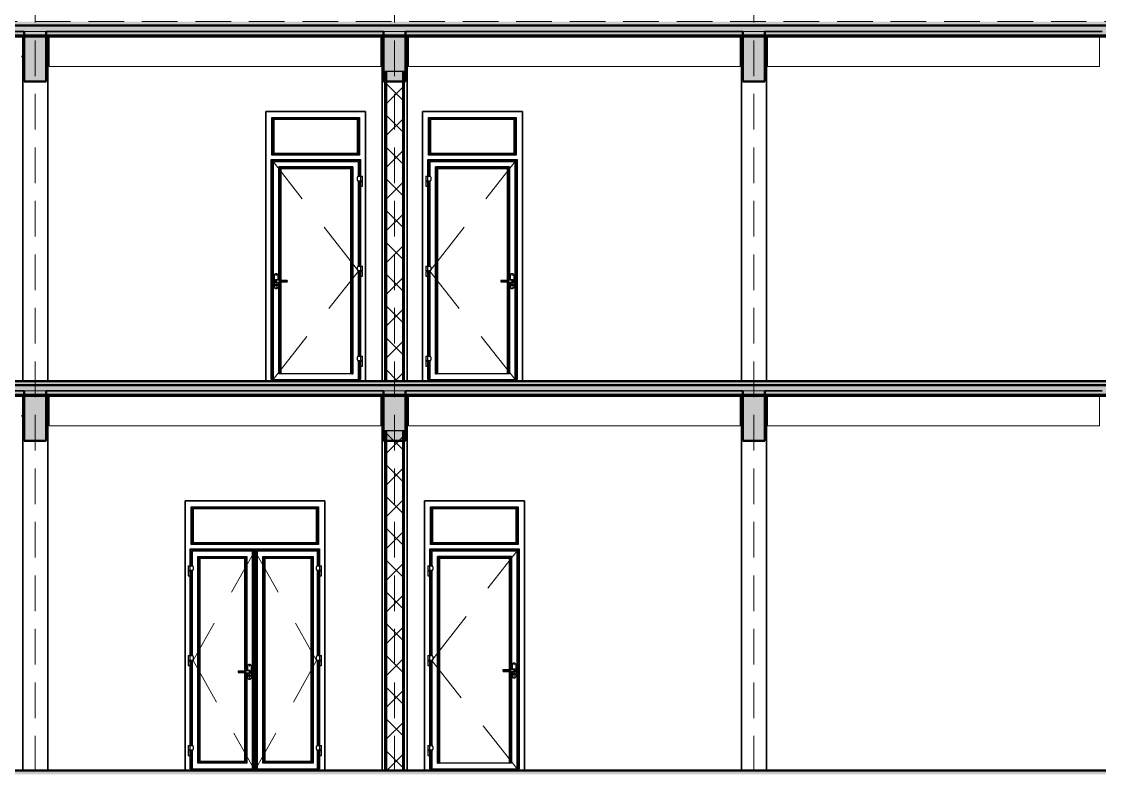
# Model space of a CAD drawing. Header units: millimetres. Extents: x -10459 to 43935, y -3751 to 20306.
# Drawn here: x 11512 to 22312, y 0 to 7500 of the extents above; entities that cross this region are included whole.
import ezdxf

# ---------------------------------------------------------------- set-up
doc = ezdxf.new("R2010")
doc.units = ezdxf.units.MM
doc.linetypes.add('Centre', pattern=[2381.25, 476.25, -357.1875, 1190.625, -357.1875])
doc.linetypes.add('Hidden', pattern=[535.78125, 357.1875, -178.59375])
for name, color, linetype, lineweight in [('A-DOOR', 31, 'Continuous', 25), ('A-FLOR', 192, 'Continuous', 18), ('A-FLOR-LEVL', 51, 'Continuous', 9), ('A-FLOR-MCUT', 51, 'Continuous', 50), ('A-FLOR-PATT', 8, 'Continuous', 50), ('A-GLAZ', 151, 'Continuous', 25), ('A-WALL', 113, 'Continuous', 35), ('A-WALL-PATT', 111, 'Continuous', 25), ('S-BEAM', 12, 'Continuous', 18), ('S-COLS', 52, 'Continuous', 35), ('S-FNDN', 32, 'Continuous', 18), ('S-GRID', 1, 'Continuous', 9)]:
    doc.layers.add(name, color=color, linetype=linetype, lineweight=lineweight)
pattern_1 = [(0, (3970.77, 5345.385), (304.8, 76.2), [25.146, -203.454, 25.146, -203.454, -1219.2]), (0, (3970.77, 5345.385), (304.8, 76.2), [-457.2, 25.146, -432.054, 25.146, -203.454, -533.4]), (0, (3970.77, 5345.385), (304.8, 76.2), [-1143, 25.146, -127.254, 25.146, -355.854]), (120, (4085.07, 5383.485), (-218.39114, 225.86454), [25.146, -203.454, 25.146, -203.454, -1219.2]), (120, (4085.07, 5383.485), (-218.39114, 225.86454), [-457.2, 25.146, -432.054, 25.146, -203.454, -533.4]), (120, (4085.07, 5383.485), (-218.39114, 225.86454), [-1143, 25.146, -127.254, 25.146, -355.854]), (240, (4123.17, 5535.885), (-86.40886, -302.06454), [25.146, -203.454, 25.146, -203.454, -1219.2]), (240, (4123.17, 5535.885), (-86.40886, -302.06454), [-457.2, 25.146, -432.054, 25.146, -203.454, -533.4]), (240, (4123.17, 5535.885), (-86.40886, -302.06454), [-1143, 25.146, -127.254, 25.146, -355.854])]
pattern_2 = [(45, (3970.77, 5345.39), (-159.099, 159.099), []), (135, (3970.77, 5345.39), (-159.099, -159.099), [])]

# ---------------------------------------------------------------- blocks, each defined once
blk = doc.blocks.new('ATT_Window 2 - S5_800x600-2360992-MẶT CẮT 1-1')
at = {"layer": 'A-GLAZ'}
for p, q in [((18975, 3700), (18988, 3700)), ((18978, 3550), (18978, 3685)), ((18978, 3685), (18988, 3685)), ((18988, 3685), (18978, 3685)), ((18978, 3685), (18978, 3550))]:
    blk.add_line(p, q, dxfattribs=at)
blk.add_open_spline([(18978, 3685), (18978, 3685), (18978, 3685), (18977, 3686), (18976, 3687), (18975, 3688), (18975, 3688)], degree=3, knots=[-1, -1, -1, -1, -0.8333333, -0.75, -0.6666667, -0.5974222, -0.5974222, -0.5974222, -0.5974222], dxfattribs=at)
blk = doc.blocks.new('CỬA 2 CÁNH EROWINDOW_có ô chết_ - D2_1400x2200-2413861-MẶT CẮT 1-1')
at = {"layer": 'A-DOOR'}
for p, q in [((1811, 2639), (3089, 2639)), ((1811, 2261), (1811, 2639)), ((1811, 2261), (1811, 2639)), ((1811, 2639), (3089, 2639)), ((1821, 2629), (1831, 2619)), ((1821, 2629), (1821, 2271)), ((3079, 2629), (1821, 2629)), ((3069, 2619), (1831, 2619)), ((1831, 2619), (1831, 2281)), ((3079, 2629), (3069, 2619)), ((3069, 2281), (3069, 2619)), ((3079, 2271), (3079, 2629)), ((3089, 2639), (3089, 2261)), ((3089, 2639), (3089, 2261)), ((1821, 2271), (1831, 2281)), ((1821, 2271), (3079, 2271)), ((1831, 2281), (3069, 2281)), ((3069, 2281), (3079, 2271)), ((1813, 2210), (1803, 2220)), ((1803, 2050), (1803, 2220)), ((1803, 2220), (2446, 2220)), ((3089, 2261), (1811, 2261)), ((3089, 2261), (1811, 2261)), ((2436, 2210), (1813, 2210)), ((1813, 2050), (1813, 2210)), ((1823, 2050), (1823, 2200)), ((1823, 2200), (2426, 2200)), ((2426, 2200), (1823, 2200)), ((1823, 2200), (1823, 2050)), ((2426, 2200), (2426, 15)), ((2426, 15), (2426, 2200)), ((2436, 2210), (2446, 2220)), ((2436, 15), (2436, 2210)), ((2446, 2220), (2446, 15)), ((2446, 2200), (2454, 2200)), ((2446, 2200), (2454, 2200)), ((2464, 2210), (2454, 2220)), ((2454, 15), (2454, 2220)), ((2454, 2220), (3097, 2220)), ((3087, 2210), (2464, 2210)), ((2464, 15), (2464, 2210)), ((2474, 15), (2474, 2200)), ((2474, 2200), (3077, 2200)), ((2474, 2200), (2474, 15)), ((3077, 2200), (2474, 2200)), ((3077, 2200), (3077, 2050)), ((3077, 2050), (3077, 2200)), ((3087, 2210), (3097, 2220)), ((3087, 2050), (3087, 2210)), ((3097, 2220), (3097, 2050)), ((1879, 2144), (2370, 2144)), ((1879, 71), (1879, 2144)), ((1879, 71), (1879, 2144)), ((1879, 2144), (2370, 2144)), ((1889, 2134), (1899, 2124)), ((2360, 2134), (1889, 2134)), ((1889, 2134), (1889, 81)), ((2350, 2124), (1899, 2124)), ((1899, 2124), (1899, 91)), ((2350, 2124), (2360, 2134)), ((2350, 995), (2350, 2124)), ((2360, 995), (2360, 2134)), ((2370, 2144), (2370, 1000)), ((2370, 2144), (2370, 1000)), ((2530, 2144), (3033, 2144)), ((2530, 71), (2530, 2144)), ((2530, 2144), (3033, 2144)), ((2530, 71), (2530, 2144)), ((2540, 2134), (2550, 2124)), ((3023, 2134), (2540, 2134)), ((2540, 2134), (2540, 81)), ((3013, 2124), (2550, 2124)), ((2550, 2124), (2550, 91)), ((3013, 2124), (3023, 2134)), ((3013, 91), (3013, 2124)), ((3023, 81), (3023, 2134)), ((3033, 2144), (3033, 71)), ((3033, 2144), (3033, 71)), ((1783, 2050), (1823, 2050)), ((1783, 2050), (1783, 2002)), ((1823, 2002), (1783, 2002)), ((1783, 1998), (1783, 1950)), ((1783, 1998), (1803, 1998)), ((1783, 1950), (1803, 1950)), ((1785, 2002), (1785, 1998)), ((1800, 1998), (1800, 2002)), ((1803, 2002), (1803, 2050)), ((1803, 1150), (1803, 2002)), ((1803, 1950), (1803, 1998)), ((1813, 1150), (1813, 2002)), ((1823, 1150), (1823, 2002)), ((1823, 2002), (1823, 1150)), ((1833, 2040), (1833, 2012)), ((3067, 2012), (3067, 2040)), ((3077, 2050), (3117, 2050)), ((3117, 2002), (3077, 2002)), ((3077, 2002), (3077, 1150)), ((3077, 1150), (3077, 2002)), ((3087, 1150), (3087, 2002)), ((3097, 2050), (3097, 2002)), ((3097, 2002), (3097, 1150)), ((3097, 1998), (3097, 1950)), ((3097, 1998), (3117, 1998)), ((3097, 1950), (3117, 1950)), ((3099, 2002), (3099, 1998)), ((3114, 1998), (3114, 2002)), ((3117, 2002), (3117, 2050)), ((3117, 1950), (3117, 1998)), ((1783, 1150), (1823, 1150)), ((1783, 1150), (1783, 1102)), ((1823, 1102), (1783, 1102)), ((1783, 1098), (1783, 1050)), ((1783, 1098), (1803, 1098)), ((1785, 1102), (1785, 1098)), ((1800, 1098), (1800, 1102)), ((1803, 1102), (1803, 1150)), ((1803, 250), (1803, 1102)), ((1803, 1050), (1803, 1098)), ((1813, 250), (1813, 1102)), ((1823, 250), (1823, 1102)), ((1823, 1102), (1823, 250)), ((1833, 1140), (1833, 1112)), ((3067, 1112), (3067, 1140)), ((3077, 1150), (3117, 1150)), ((3117, 1102), (3077, 1102)), ((3077, 1102), (3077, 250)), ((3077, 250), (3077, 1102)), ((3087, 250), (3087, 1102)), ((3097, 1150), (3097, 1102)), ((3097, 1102), (3097, 250)), ((3097, 1098), (3097, 1050)), ((3097, 1098), (3117, 1098)), ((3099, 1102), (3099, 1098)), ((3114, 1098), (3114, 1102)), ((3117, 1102), (3117, 1150)), ((3117, 1050), (3117, 1098)), ((1783, 1050), (1803, 1050)), ((2360, 995), (2290, 995)), ((2361, 991), (2290, 991)), ((2290, 983), (2361, 983)), ((2290, 979), (2360, 979)), ((2350, 91), (2350, 979)), ((2370, 1000), (2360, 995)), ((2360, 979), (2370, 974)), ((2360, 81), (2360, 979)), ((2371, 996), (2361, 991)), ((2361, 983), (2371, 978)), ((2396, 1000), (2370, 1000)), ((2370, 974), (2396, 974)), ((2370, 974), (2370, 71)), ((2370, 974), (2370, 71)), ((2396, 996), (2371, 996)), ((2371, 978), (2396, 978)), ((2376, 1042), (2376, 1000)), ((2376, 974), (2376, 932)), ((2416, 932), (2416, 1042)), ((3097, 1050), (3117, 1050)), ((2391, 947), (2391, 958)), ((2393, 960), (2398, 960)), ((2393, 940), (2393, 945)), ((2393, 945), (2393, 940)), ((2398, 945), (2398, 940)), ((2398, 940), (2398, 945)), ((2400, 958), (2400, 947)), ((1783, 250), (1823, 250)), ((1783, 250), (1783, 202)), ((1803, 202), (1803, 250)), ((1833, 240), (1833, 212)), ((3067, 212), (3067, 240)), ((3077, 250), (3117, 250)), ((3097, 250), (3097, 202)), ((3117, 202), (3117, 250)), ((1823, 202), (1783, 202)), ((1783, 198), (1783, 150)), ((1783, 198), (1803, 198)), ((1783, 150), (1803, 150)), ((1785, 202), (1785, 198)), ((1800, 198), (1800, 202)), ((1803, 15), (1803, 202)), ((1803, 150), (1803, 198)), ((1813, 15), (1813, 202)), ((1823, 15), (1823, 202)), ((1823, 202), (1823, 15)), ((3117, 202), (3077, 202)), ((3077, 202), (3077, 15)), ((3077, 15), (3077, 202)), ((3087, 15), (3087, 202)), ((3097, 202), (3097, 15)), ((3097, 198), (3097, 150)), ((3097, 198), (3117, 198)), ((3097, 150), (3117, 150)), ((3099, 202), (3099, 198)), ((3114, 198), (3114, 202)), ((3117, 150), (3117, 198)), ((1813, 15), (1803, 15)), ((1811, 0), (1811, 15)), ((1823, 15), (1813, 15)), ((1823, 15), (2426, 15)), ((1831, 0), (1831, 15)), ((2370, 71), (1879, 71)), ((2370, 71), (1879, 71)), ((1889, 81), (1899, 91)), ((1889, 81), (2360, 81)), ((1899, 91), (2350, 91)), ((2360, 81), (2350, 91)), ((2426, 15), (2436, 15)), ((2446, 15), (2436, 15)), ((2454, 15), (2446, 15)), ((2464, 15), (2454, 15)), ((2474, 15), (2464, 15)), ((2474, 15), (3077, 15)), ((3033, 71), (2530, 71)), ((3033, 71), (2530, 71)), ((2540, 81), (2550, 91)), ((2540, 81), (3023, 81)), ((2550, 91), (3013, 91)), ((3023, 81), (3013, 91)), ((3069, 0), (3069, 15)), ((3077, 15), (3087, 15)), ((3097, 15), (3087, 15)), ((3089, 15), (3089, 0))]:
    blk.add_line(p, q, dxfattribs=at)
at = {"layer": 'A-DOOR', "linetype": 'Centre', "lineweight": 18}
for p, q in [((2450, 2200), (1831, 1100)), ((2450, 2200), (3069, 1100)), ((1831, 1100), (2450, 0)), ((3069, 1100), (2450, 0))]:
    blk.add_line(p, q, dxfattribs=at)
at = {"layer": 'A-DOOR', "flags": 128}
for points in [[(2290, 995), (2290, 995), (2289, 995), (2289, 995), (2289, 995), (2288, 995), (2288, 995), (2288, 995), (2287, 994), (2287, 994), (2287, 994), (2287, 994), (2286, 994), (2286, 994), (2286, 994), (2285, 993), (2285, 993), (2285, 993), (2285, 993), (2284, 993), (2284, 992), (2284, 992), (2284, 992), (2284, 992), (2283, 991), (2283, 991), (2283, 991), (2283, 991), (2283, 990), (2283, 990), (2282, 990), (2282, 989), (2282, 989), (2282, 989), (2282, 989), (2282, 988), (2282, 988), (2282, 988), (2282, 987), (2282, 987), (2282, 987), (2282, 986), (2282, 986), (2282, 986), (2282, 985), (2282, 985), (2282, 985), (2282, 984), (2282, 984), (2283, 984), (2283, 984), (2283, 983), (2283, 983), (2283, 983), (2283, 982), (2283, 982), (2284, 982), (2284, 982), (2284, 981), (2284, 981), (2285, 981), (2285, 981), (2285, 981), (2285, 980), (2286, 980), (2286, 980), (2286, 980), (2286, 980), (2287, 980), (2287, 979), (2287, 979), (2288, 979), (2288, 979), (2288, 979), (2288, 979), (2289, 979), (2289, 979), (2289, 979), (2290, 979), (2290, 979)], [(2396, 974), (2396, 974), (2397, 974), (2397, 974), (2398, 974), (2399, 974), (2399, 974), (2400, 974), (2400, 975), (2400, 975), (2401, 975), (2401, 975), (2402, 975), (2402, 976), (2403, 976), (2403, 976), (2404, 976), (2404, 977), (2404, 977), (2405, 977), (2405, 978), (2406, 978), (2406, 979), (2406, 979), (2407, 979), (2407, 980), (2407, 980), (2407, 981), (2408, 981), (2408, 982), (2408, 982), (2408, 983), (2408, 983), (2409, 984), (2409, 984), (2409, 985), (2409, 985), (2409, 986), (2409, 986), (2409, 987), (2409, 987), (2409, 988), (2409, 988), (2409, 989), (2409, 989), (2409, 990), (2408, 990), (2408, 991), (2408, 991), (2408, 992), (2408, 992), (2408, 993), (2407, 993), (2407, 994), (2407, 994), (2406, 995), (2406, 995), (2406, 995), (2405, 996), (2405, 996), (2405, 996), (2404, 997), (2404, 997), (2403, 997), (2403, 998), (2403, 998), (2402, 998), (2402, 998), (2401, 999), (2401, 999), (2400, 999), (2400, 999), (2399, 999), (2399, 1000), (2398, 1000), (2398, 1000), (2397, 1000), (2397, 1000), (2396, 1000), (2396, 1000)]]:
    blk.add_lwpolyline(points, dxfattribs=at)
at = {"layer": 'A-DOOR'}
for centre, radius, start, end in [((1823, 2040), 10, 360, 90), ((1823, 2040), 10, 30, 90), ((1823, 2012), 10, 270, 0), ((1823, 2012), 10, 270, 300), ((1823, 2012), 10, 315, 345), ((3077, 2040), 10, 90, 180), ((3077, 2040), 10, 150, 180), ((3077, 2012), 10, 180, 270), ((3077, 2012), 10, 195, 225), ((1823, 1140), 10, 0, 90), ((1823, 1140), 10, 30, 90), ((1823, 1112), 10, 270, 0), ((1823, 1112), 10, 270, 300), ((1823, 1112), 10, 315, 345), ((3077, 1140), 10, 90, 180), ((3077, 1140), 10, 150, 180), ((3077, 1112), 10, 180, 270), ((3077, 1112), 10, 195, 225), ((2290, 987), 3.66, 90, 270), ((2396, 1042), 20, 0, 180), ((2396, 987), 15, 360, 120.3216), ((2396, 987), 15, 239.6784, 0), ((2396, 987), 15, 105, 110.0431), ((2396, 987), 15, 249.9569, 255), ((2396, 1050), 3, 360, 180), ((2396, 1050), 3, 180, 360), ((2396, 987), 3.02, 0, 180), ((2396, 987), 3.02, 135, 150), ((2396, 987), 3.02, 180, 0), ((2396, 987), 3.02, 210, 225), ((2396, 987), 15, 90, 95.2302), ((2396, 987), 8.66, 270, 90), ((2396, 987), 15, 75, 80.3895), ((2396, 987), 15, 279.6105, 285), ((2396, 987), 15, 60, 65.5028), ((2396, 987), 15, 294.4972, 300), ((2396, 987), 15, 45, 50.5307), ((2396, 987), 15, 309.4693, 315), ((2396, 932), 20, 180, 360), ((2393, 958), 2.04, 90, 180), ((2393, 947), 1.99, 180, 268.9596), ((2393, 947), 1.99, 224.4798, 268.9596), ((2396, 940), 2.5, 180, 0), ((2396, 925), 3, 0, 180), ((2396, 925), 3, 180, 0), ((2396, 987), 15, 264.7698, 270), ((2398, 958), 2.04, 0, 90), ((2398, 947), 1.99, 271.0404, 0), ((2398, 947), 1.99, 271.0404, 315.5202), ((1823, 240), 10, 0, 90), ((1823, 240), 10, 30, 90), ((3077, 240), 10, 90, 180), ((3077, 240), 10, 150, 180), ((1823, 212), 10, 270, 0), ((1823, 212), 10, 270, 300), ((1823, 212), 10, 315, 345), ((3077, 212), 10, 180, 270), ((3077, 212), 10, 195, 225)]:
    blk.add_arc(centre, radius, start, end, dxfattribs=at)
for points in [[(2361, 991), (2361, 991), (2361, 992), (2361, 993), (2360, 994), (2360, 995), (2360, 995)], [(2361, 983), (2361, 983), (2361, 982), (2361, 981), (2360, 979), (2360, 979), (2360, 979)], [(2371, 996), (2371, 996), (2371, 997), (2371, 998), (2370, 999), (2370, 1000), (2370, 1000)], [(2371, 978), (2371, 978), (2371, 977), (2371, 976), (2370, 974), (2370, 974), (2370, 974)]]:
    blk.add_open_spline(points, degree=3, knots=[0, 0, 0, 0, 0.166667, 0.333333, 0.666667, 1, 1, 1, 1], dxfattribs=at)
blk = doc.blocks.new('CỬA 1 CÁNH EROWINDOW_có ô chết_ - D4_1000x2200-2361184-MẶT CẮT 1-1')
at = {"layer": 'A-DOOR'}
for p, q in [((15611, 2639), (16489, 2639)), ((15611, 2261), (15611, 2639)), ((15611, 2261), (15611, 2639)), ((15611, 2639), (16489, 2639)), ((15621, 2629), (15631, 2619)), ((16479, 2629), (15621, 2629)), ((15621, 2629), (15621, 2271)), ((16469, 2619), (15631, 2619)), ((15631, 2619), (15631, 2281)), ((16469, 2619), (16479, 2629)), ((16469, 2281), (16469, 2619)), ((16479, 2271), (16479, 2629)), ((16489, 2639), (16489, 2261)), ((16489, 2639), (16489, 2261)), ((15621, 2271), (15631, 2281)), ((15621, 2271), (16479, 2271)), ((15631, 2281), (16469, 2281)), ((16479, 2271), (16469, 2281)), ((15613, 2210), (15603, 2220)), ((15603, 2050), (15603, 2220)), ((15603, 2220), (16497, 2220)), ((16489, 2261), (15611, 2261)), ((16489, 2261), (15611, 2261)), ((16487, 2210), (15613, 2210)), ((15613, 2050), (15613, 2210)), ((15623, 2050), (15623, 2200)), ((15623, 2200), (16477, 2200)), ((15623, 2200), (15623, 2050)), ((16477, 2200), (15623, 2200)), ((16477, 2200), (16477, 15)), ((16477, 15), (16477, 2200)), ((16487, 2210), (16497, 2220)), ((16487, 15), (16487, 2210)), ((16497, 2220), (16497, 15)), ((16421, 2144), (15679, 2144)), ((15679, 2144), (15679, 71)), ((15679, 2144), (16421, 2144)), ((15679, 71), (15679, 2144)), ((15689, 71), (15689, 2134)), ((15689, 2134), (16411, 2134)), ((15689, 2134), (15699, 2124)), ((16401, 2124), (15699, 2124)), ((15699, 2124), (15699, 71)), ((16411, 2134), (16401, 2124)), ((16401, 1008), (16401, 2124)), ((16411, 1008), (16411, 2134)), ((16421, 2144), (16421, 1013)), ((16421, 2144), (16421, 1013)), ((15583, 2050), (15623, 2050)), ((15583, 2050), (15583, 2002)), ((15623, 2002), (15583, 2002)), ((15583, 1998), (15583, 1950)), ((15583, 1998), (15603, 1998)), ((15583, 1950), (15603, 1950)), ((15586, 2002), (15586, 1998)), ((15600, 1998), (15600, 2002)), ((15603, 2002), (15603, 2050)), ((15603, 1150), (15603, 2002)), ((15603, 1950), (15603, 1998)), ((15613, 1150), (15613, 2002)), ((15623, 1150), (15623, 2002)), ((15623, 2002), (15623, 1150)), ((15633, 2040), (15633, 2012)), ((15583, 1150), (15623, 1150)), ((15583, 1150), (15583, 1102)), ((15623, 1102), (15583, 1102)), ((15583, 1098), (15583, 1050)), ((15583, 1098), (15603, 1098)), ((15586, 1102), (15586, 1098)), ((15600, 1098), (15600, 1102)), ((15603, 1102), (15603, 1150)), ((15603, 250), (15603, 1102)), ((15603, 1050), (15603, 1098)), ((15613, 250), (15613, 1102)), ((15623, 250), (15623, 1102)), ((15623, 1102), (15623, 250)), ((15633, 1140), (15633, 1112)), ((15583, 1050), (15603, 1050)), ((16411, 1008), (16341, 1008)), ((16412, 1004), (16341, 1004)), ((16341, 996), (16412, 996)), ((16341, 992), (16411, 992)), ((16401, 71), (16401, 992)), ((16421, 1013), (16411, 1008)), ((16411, 992), (16421, 987)), ((16411, 71), (16411, 992)), ((16422, 1009), (16412, 1004)), ((16412, 996), (16422, 991)), ((16447, 1013), (16421, 1013)), ((16421, 987), (16447, 987)), ((16421, 987), (16421, 71)), ((16421, 987), (16421, 71)), ((16447, 1009), (16422, 1009)), ((16422, 991), (16447, 991)), ((16427, 1055), (16427, 1013)), ((16427, 987), (16427, 945)), ((16445, 973), (16449, 973)), ((16467, 945), (16467, 1055)), ((16443, 960), (16443, 971)), ((16444, 953), (16444, 958)), ((16444, 958), (16444, 953)), ((16450, 958), (16450, 953)), ((16450, 953), (16450, 958)), ((16451, 971), (16451, 960)), ((15583, 250), (15623, 250)), ((15583, 250), (15583, 202)), ((15603, 202), (15603, 250)), ((15633, 240), (15633, 212)), ((15623, 202), (15583, 202)), ((15583, 198), (15583, 150)), ((15583, 198), (15603, 198)), ((15583, 150), (15603, 150)), ((15586, 202), (15586, 198)), ((15600, 198), (15600, 202)), ((15603, 15), (15603, 202)), ((15603, 150), (15603, 198)), ((15613, 15), (15613, 202)), ((15623, 15), (15623, 202)), ((15623, 202), (15623, 15)), ((15613, 15), (15603, 15)), ((15611, 0), (15611, 15)), ((15623, 15), (15613, 15)), ((15623, 15), (16477, 15)), ((15631, 0), (15631, 15)), ((15679, 71), (15689, 71)), ((16421, 71), (15679, 71)), ((16421, 71), (16411, 71)), ((16469, 0), (16469, 15)), ((16477, 15), (16487, 15)), ((16497, 15), (16487, 15)), ((16489, 15), (16489, 0))]:
    blk.add_line(p, q, dxfattribs=at)
at = {"layer": 'A-DOOR', "linetype": 'Centre', "lineweight": 18}
for p, q in [((16477, 2200), (15623, 1100)), ((15623, 1100), (16477, 15))]:
    blk.add_line(p, q, dxfattribs=at)
at = {"layer": 'A-DOOR', "flags": 128}
for points in [[(16341, 1008), (16341, 1008), (16340, 1008), (16340, 1008), (16340, 1008), (16339, 1008), (16339, 1008), (16339, 1008), (16338, 1008), (16338, 1007), (16338, 1007), (16338, 1007), (16337, 1007), (16337, 1007), (16337, 1007), (16336, 1007), (16336, 1006), (16336, 1006), (16336, 1006), (16335, 1006), (16335, 1006), (16335, 1005), (16335, 1005), (16335, 1005), (16334, 1005), (16334, 1004), (16334, 1004), (16334, 1004), (16334, 1003), (16334, 1003), (16334, 1003), (16333, 1003), (16333, 1002), (16333, 1002), (16333, 1002), (16333, 1001), (16333, 1001), (16333, 1001), (16333, 1000), (16333, 1000), (16333, 1000), (16333, 999), (16333, 999), (16333, 999), (16333, 998), (16333, 998), (16333, 998), (16333, 998), (16333, 997), (16334, 997), (16334, 997), (16334, 996), (16334, 996), (16334, 996), (16334, 996), (16335, 995), (16335, 995), (16335, 995), (16335, 995), (16335, 994), (16336, 994), (16336, 994), (16336, 994), (16336, 993), (16337, 993), (16337, 993), (16337, 993), (16337, 993), (16338, 993), (16338, 993), (16338, 992), (16339, 992), (16339, 992), (16339, 992), (16340, 992), (16340, 992), (16340, 992), (16341, 992), (16341, 992), (16341, 992)], [(16447, 987), (16448, 987), (16448, 987), (16449, 987), (16449, 987), (16450, 987), (16450, 987), (16451, 988), (16451, 988), (16452, 988), (16452, 988), (16453, 988), (16453, 988), (16453, 989), (16454, 989), (16454, 989), (16455, 990), (16455, 990), (16456, 990), (16456, 991), (16456, 991), (16457, 991), (16457, 992), (16457, 992), (16458, 993), (16458, 993), (16458, 993), (16458, 994), (16459, 994), (16459, 995), (16459, 995), (16459, 996), (16459, 996), (16460, 997), (16460, 997), (16460, 998), (16460, 998), (16460, 999), (16460, 999), (16460, 1000), (16460, 1000), (16460, 1001), (16460, 1001), (16460, 1002), (16460, 1002), (16460, 1003), (16460, 1003), (16459, 1004), (16459, 1004), (16459, 1005), (16459, 1005), (16459, 1006), (16458, 1006), (16458, 1007), (16458, 1007), (16458, 1008), (16457, 1008), (16457, 1008), (16457, 1009), (16456, 1009), (16456, 1010), (16455, 1010), (16455, 1010), (16455, 1011), (16454, 1011), (16454, 1011), (16453, 1011), (16453, 1012), (16452, 1012), (16452, 1012), (16451, 1012), (16451, 1012), (16450, 1013), (16450, 1013), (16449, 1013), (16449, 1013), (16448, 1013), (16448, 1013), (16447, 1013), (16447, 1013)]]:
    blk.add_lwpolyline(points, dxfattribs=at)
at = {"layer": 'A-DOOR'}
for centre, radius, start, end in [((15623, 2040), 10, 360, 90), ((15623, 2040), 10, 30, 90), ((15623, 2012), 10, 270, 0), ((15623, 2012), 10, 270, 300), ((15623, 2012), 10, 315, 345), ((15623, 1140), 10, 0, 90), ((15623, 1140), 10, 30, 90), ((15623, 1112), 10, 270, 0), ((15623, 1112), 10, 270, 300), ((15623, 1112), 10, 315, 345), ((16341, 1000), 3.66, 90, 270), ((16447, 1055), 20, 0, 180), ((16447, 1000), 15, 0, 120.3216), ((16447, 1000), 15, 239.6784, 0), ((16447, 1000), 15, 105, 110.0431), ((16447, 1000), 15, 249.9569, 255), ((16445, 971), 2.04, 90, 180), ((16447, 1063), 3, 0, 180), ((16447, 1063), 3, 180, 0), ((16447, 1000), 3.02, 0, 180), ((16447, 1000), 3.02, 180, 0), ((16447, 1000), 3.02, 210, 225), ((16447, 1000), 3.02, 135, 139.3231), ((16447, 1000), 15, 90, 95.2302), ((16447, 1000), 15, 264.7698, 270), ((16447, 1000), 8.66, 270, 90), ((16449, 971), 2.04, 0, 90), ((16447, 1000), 15, 75, 80.3895), ((16447, 1000), 15, 279.6105, 285), ((16447, 1000), 15, 60, 65.5028), ((16447, 1000), 15, 294.4972, 300), ((16447, 1000), 15, 45, 50.5307), ((16447, 1000), 15, 309.4693, 315), ((16447, 945), 20, 180, 360), ((16444, 960), 1.99, 180, 268.9596), ((16444, 960), 1.99, 224.4798, 268.9596), ((16447, 953), 2.5, 180, 0), ((16447, 938), 3, 0, 180), ((16447, 938), 3, 180, 0), ((16450, 960), 1.99, 271.0404, 0), ((16450, 960), 1.99, 271.0404, 315.5202), ((15623, 240), 10, 0, 90), ((15623, 240), 10, 30, 90), ((15623, 212), 10, 270, 0), ((15623, 212), 10, 270, 300), ((15623, 212), 10, 315, 345)]:
    blk.add_arc(centre, radius, start, end, dxfattribs=at)
for points in [[(16412, 1004), (16412, 1004), (16412, 1005), (16412, 1006), (16411, 1008), (16411, 1008), (16411, 1008)], [(16412, 996), (16412, 996), (16412, 995), (16412, 994), (16411, 992), (16411, 992), (16411, 992)], [(16422, 1009), (16422, 1009), (16422, 1010), (16422, 1011), (16421, 1013), (16421, 1013), (16421, 1013)], [(16422, 991), (16422, 991), (16422, 990), (16422, 989), (16421, 987), (16421, 987), (16421, 987)]]:
    blk.add_open_spline(points, degree=3, knots=[0, 0, 0, 0, 0.166667, 0.333333, 0.666667, 1, 1, 1, 1], dxfattribs=at)
blk = doc.blocks.new('M_Concrete-Rectangular-Column - COT250X400-V4-MẶT CẮT 1-1')
at = {"layer": 'S-COLS'}
for p, q in [((4225, 3750), (4225, 0)), ((4475, 3750), (4475, 0))]:
    blk.add_line(p, q, dxfattribs=at)
blk = doc.blocks.new('CỬA 1 CÁNH EROWINDOW_có ô chết_ - D4_1000x2200-V6-MẶT CẮT 1-1')
at = {"layer": 'A-DOOR'}
for p, q in [((14021, 6539), (14899, 6539)), ((14021, 6161), (14021, 6539)), ((14021, 6161), (14021, 6539)), ((14021, 6539), (14899, 6539)), ((14031, 6529), (14041, 6519)), ((14031, 6529), (14031, 6171)), ((14889, 6529), (14031, 6529)), ((14879, 6519), (14041, 6519)), ((14041, 6519), (14041, 6181)), ((14879, 6519), (14889, 6529)), ((14879, 6181), (14879, 6519)), ((14889, 6171), (14889, 6529)), ((14899, 6539), (14899, 6161)), ((14899, 6539), (14899, 6161)), ((14899, 6161), (14021, 6161)), ((14899, 6161), (14021, 6161)), ((14041, 6181), (14031, 6171)), ((14031, 6171), (14889, 6171)), ((14041, 6181), (14879, 6181)), ((14879, 6181), (14889, 6171)), ((14013, 6120), (14907, 6120)), ((14013, 6120), (14023, 6110)), ((14013, 3915), (14013, 6120)), ((14897, 6110), (14023, 6110)), ((14023, 6110), (14023, 3915)), ((14033, 6100), (14887, 6100)), ((14033, 3915), (14033, 6100)), ((14887, 6100), (14033, 6100)), ((14033, 6100), (14033, 3915)), ((14887, 6100), (14887, 5950)), ((14887, 5950), (14887, 6100)), ((14907, 6120), (14897, 6110)), ((14897, 6110), (14897, 5950)), ((14907, 6120), (14907, 5950)), ((14089, 4913), (14089, 6044)), ((14831, 6044), (14089, 6044)), ((14089, 4913), (14089, 6044)), ((14089, 6044), (14831, 6044)), ((14109, 6024), (14099, 6034)), ((14099, 6034), (14099, 4908)), ((14099, 6034), (14821, 6034)), ((14109, 6024), (14109, 4908)), ((14811, 6024), (14109, 6024)), ((14811, 6024), (14821, 6034)), ((14811, 3971), (14811, 6024)), ((14821, 6034), (14821, 3971)), ((14831, 3971), (14831, 6044)), ((14831, 6044), (14831, 3971)), ((14887, 5950), (14927, 5950)), ((14907, 5950), (14907, 5902)), ((14927, 5902), (14927, 5950)), ((14877, 5912), (14877, 5940)), ((14927, 5902), (14887, 5902)), ((14887, 5902), (14887, 5050)), ((14887, 5050), (14887, 5902)), ((14897, 5902), (14897, 5050)), ((14907, 5902), (14907, 5050)), ((14907, 5898), (14907, 5850)), ((14907, 5898), (14927, 5898)), ((14907, 5850), (14927, 5850)), ((14910, 5902), (14910, 5898)), ((14924, 5898), (14924, 5902)), ((14927, 5850), (14927, 5898)), ((14877, 5012), (14877, 5040)), ((14887, 5050), (14927, 5050)), ((14927, 5002), (14887, 5002)), ((14887, 5002), (14887, 4150)), ((14887, 4150), (14887, 5002)), ((14897, 5002), (14897, 4150)), ((14907, 5050), (14907, 5002)), ((14907, 5002), (14907, 4150)), ((14907, 4998), (14907, 4950)), ((14907, 4998), (14927, 4998)), ((14910, 5002), (14910, 4998)), ((14924, 4998), (14924, 5002)), ((14927, 5002), (14927, 5050)), ((14927, 4950), (14927, 4998)), ((14043, 4955), (14043, 4845)), ((14059, 4860), (14059, 4871)), ((14061, 4873), (14065, 4873)), ((14089, 4913), (14063, 4913)), ((14088, 4909), (14063, 4909)), ((14063, 4891), (14088, 4891)), ((14063, 4887), (14089, 4887)), ((14067, 4871), (14067, 4860)), ((14083, 4913), (14083, 4955)), ((14083, 4845), (14083, 4887)), ((14098, 4904), (14088, 4909)), ((14088, 4891), (14098, 4896)), ((14099, 4908), (14089, 4913)), ((14089, 4887), (14099, 4892)), ((14089, 3971), (14089, 4887)), ((14089, 3971), (14089, 4887)), ((14169, 4904), (14098, 4904)), ((14098, 4896), (14169, 4896)), ((14169, 4908), (14099, 4908)), ((14099, 4892), (14169, 4892)), ((14099, 4892), (14099, 3971)), ((14109, 4892), (14109, 3971)), ((14907, 4950), (14927, 4950)), ((14060, 4853), (14060, 4858)), ((14060, 4858), (14060, 4853)), ((14066, 4858), (14066, 4853)), ((14066, 4853), (14066, 4858)), ((14877, 4112), (14877, 4140)), ((14887, 4150), (14927, 4150)), ((14907, 4150), (14907, 4102)), ((14927, 4102), (14927, 4150)), ((14927, 4102), (14887, 4102)), ((14887, 4102), (14887, 3915)), ((14887, 3915), (14887, 4102)), ((14897, 4102), (14897, 3915)), ((14907, 4102), (14907, 3915)), ((14907, 4098), (14907, 4050)), ((14907, 4098), (14927, 4098)), ((14907, 4050), (14927, 4050)), ((14910, 4102), (14910, 4098)), ((14924, 4098), (14924, 4102)), ((14927, 4050), (14927, 4098)), ((14023, 3915), (14013, 3915)), ((14021, 3900), (14021, 3915)), ((14023, 3915), (14033, 3915)), ((14033, 3915), (14887, 3915)), ((14041, 3915), (14041, 3900)), ((14099, 3971), (14089, 3971)), ((14831, 3971), (14089, 3971)), ((14821, 3971), (14831, 3971)), ((14879, 3915), (14879, 3900)), ((14897, 3915), (14887, 3915)), ((14907, 3915), (14897, 3915)), ((14899, 3915), (14899, 3900))]:
    blk.add_line(p, q, dxfattribs=at)
at = {"layer": 'A-DOOR', "linetype": 'Centre', "lineweight": 18}
for p, q in [((14033, 6100), (14887, 5000)), ((14887, 5000), (14033, 3915))]:
    blk.add_line(p, q, dxfattribs=at)
at = {"layer": 'A-DOOR', "flags": 128}
for points in [[(14063, 4913), (14062, 4913), (14062, 4913), (14061, 4913), (14061, 4913), (14060, 4913), (14060, 4913), (14059, 4912), (14059, 4912), (14058, 4912), (14058, 4912), (14057, 4912), (14057, 4912), (14057, 4911), (14056, 4911), (14056, 4911), (14055, 4910), (14055, 4910), (14054, 4910), (14054, 4909), (14054, 4909), (14053, 4909), (14053, 4908), (14053, 4908), (14052, 4907), (14052, 4907), (14052, 4907), (14052, 4906), (14051, 4906), (14051, 4905), (14051, 4905), (14051, 4904), (14051, 4904), (14050, 4903), (14050, 4903), (14050, 4902), (14050, 4902), (14050, 4901), (14050, 4901), (14050, 4900), (14050, 4900), (14050, 4899), (14050, 4899), (14050, 4898), (14050, 4898), (14050, 4897), (14050, 4897), (14051, 4896), (14051, 4896), (14051, 4895), (14051, 4895), (14051, 4894), (14052, 4894), (14052, 4893), (14052, 4893), (14052, 4892), (14053, 4892), (14053, 4892), (14053, 4891), (14054, 4891), (14054, 4890), (14055, 4890), (14055, 4890), (14055, 4889), (14056, 4889), (14056, 4889), (14057, 4889), (14057, 4888), (14058, 4888), (14058, 4888), (14059, 4888), (14059, 4888), (14060, 4887), (14060, 4887), (14061, 4887), (14061, 4887), (14062, 4887), (14062, 4887), (14063, 4887), (14063, 4887)], [(14169, 4892), (14169, 4892), (14170, 4892), (14170, 4892), (14170, 4892), (14171, 4892), (14171, 4892), (14171, 4892), (14172, 4892), (14172, 4893), (14172, 4893), (14172, 4893), (14173, 4893), (14173, 4893), (14173, 4893), (14174, 4893), (14174, 4894), (14174, 4894), (14174, 4894), (14175, 4894), (14175, 4894), (14175, 4895), (14175, 4895), (14175, 4895), (14176, 4895), (14176, 4896), (14176, 4896), (14176, 4896), (14176, 4897), (14176, 4897), (14176, 4897), (14177, 4897), (14177, 4898), (14177, 4898), (14177, 4898), (14177, 4899), (14177, 4899), (14177, 4899), (14177, 4900), (14177, 4900), (14177, 4900), (14177, 4901), (14177, 4901), (14177, 4901), (14177, 4902), (14177, 4902), (14177, 4902), (14177, 4902), (14177, 4903), (14176, 4903), (14176, 4903), (14176, 4904), (14176, 4904), (14176, 4904), (14176, 4904), (14175, 4905), (14175, 4905), (14175, 4905), (14175, 4905), (14175, 4906), (14174, 4906), (14174, 4906), (14174, 4906), (14174, 4907), (14173, 4907), (14173, 4907), (14173, 4907), (14173, 4907), (14172, 4907), (14172, 4907), (14172, 4908), (14171, 4908), (14171, 4908), (14171, 4908), (14170, 4908), (14170, 4908), (14170, 4908), (14169, 4908), (14169, 4908), (14169, 4908)]]:
    blk.add_lwpolyline(points, dxfattribs=at)
at = {"layer": 'A-DOOR'}
for centre, radius, start, end in [((14887, 5940), 10, 90, 180), ((14887, 5940), 10, 150, 180), ((14887, 5912), 10, 180, 270), ((14887, 5912), 10, 195, 225), ((14063, 4955), 20, 0, 180), ((14887, 5040), 10, 90, 180), ((14887, 5040), 10, 150, 180), ((14887, 5012), 10, 180, 270), ((14887, 5012), 10, 195, 225), ((14063, 4900), 15, 59.6784, 180), ((14063, 4900), 15, 180, 297.213), ((14063, 4900), 15, 129.4693, 135), ((14063, 4900), 15, 225, 230.5307), ((14063, 4900), 8.66, 90, 270), ((14063, 4900), 15, 114.4972, 120), ((14063, 4900), 15, 99.6105, 105), ((14063, 4900), 15, 255, 260.3895), ((14061, 4871), 2.04, 90, 180), ((14063, 4963), 3, 0, 180), ((14063, 4963), 3, 180, 0), ((14063, 4900), 3.02, 0, 180), ((14063, 4900), 3.02, 180, 0), ((14063, 4900), 15, 84.7698, 90), ((14063, 4900), 15, 270, 275.2302), ((14063, 4900), 3.02, 30, 45), ((14063, 4900), 3.02, 315, 330), ((14065, 4871), 2.04, 0, 90), ((14063, 4900), 15, 69.9569, 75), ((14063, 4900), 15, 285, 290.0431), ((14169, 4900), 3.66, 270, 90), ((14063, 4845), 20, 180, 0), ((14060, 4860), 1.99, 180, 268.9596), ((14060, 4860), 1.99, 224.4798, 268.9596), ((14063, 4838), 3, 0, 180), ((14063, 4838), 3, 180, 0), ((14063, 4853), 2.5, 180, 0), ((14066, 4860), 1.99, 271.0404, 0), ((14066, 4860), 1.99, 271.0404, 315.5202), ((14887, 4140), 10, 90, 180), ((14887, 4140), 10, 150, 180), ((14887, 4112), 10, 180, 270), ((14887, 4112), 10, 195, 225)]:
    blk.add_arc(centre, radius, start, end, dxfattribs=at)
for points in [[(14089, 4913), (14089, 4913), (14089, 4913), (14088, 4911), (14088, 4909), (14088, 4909)], [(14089, 4887), (14089, 4887), (14089, 4887), (14088, 4889), (14088, 4891), (14088, 4891)], [(14099, 4908), (14099, 4908), (14099, 4908), (14098, 4906), (14098, 4904), (14098, 4904)], [(14099, 4892), (14099, 4892), (14099, 4892), (14098, 4894), (14098, 4896), (14098, 4896)]]:
    blk.add_open_spline(points, degree=3, dxfattribs=at)
blk = doc.blocks.new('CỬA 1 CÁNH EROWINDOW_có ô chết_ - D4_1000x2200-V7-MẶT CẮT 1-1')
at = {"layer": 'A-DOOR'}
for p, q in [((15591, 6539), (16469, 6539)), ((15591, 6161), (15591, 6539)), ((15591, 6161), (15591, 6539)), ((15591, 6539), (16469, 6539)), ((15601, 6529), (15611, 6519)), ((16459, 6529), (15601, 6529)), ((15601, 6529), (15601, 6171)), ((16449, 6519), (15611, 6519)), ((15611, 6519), (15611, 6181)), ((16449, 6519), (16459, 6529)), ((16449, 6181), (16449, 6519)), ((16459, 6171), (16459, 6529)), ((16469, 6539), (16469, 6161)), ((16469, 6539), (16469, 6161)), ((16469, 6161), (15591, 6161)), ((16469, 6161), (15591, 6161)), ((15601, 6171), (15611, 6181)), ((15601, 6171), (16459, 6171)), ((15611, 6181), (16449, 6181)), ((16459, 6171), (16449, 6181)), ((15593, 6110), (15583, 6120)), ((15583, 5950), (15583, 6120)), ((15583, 6120), (16477, 6120)), ((16467, 6110), (15593, 6110)), ((15593, 5950), (15593, 6110)), ((15603, 5950), (15603, 6100)), ((15603, 6100), (16457, 6100)), ((15603, 6100), (15603, 5950)), ((16457, 6100), (15603, 6100)), ((16457, 6100), (16457, 3915)), ((16457, 3915), (16457, 6100)), ((16467, 6110), (16477, 6120)), ((16467, 3915), (16467, 6110)), ((16477, 6120), (16477, 3915)), ((15563, 5950), (15603, 5950)), ((15563, 5950), (15563, 5902)), ((15583, 5902), (15583, 5950)), ((16401, 6044), (15659, 6044)), ((15659, 6044), (15659, 3971)), ((15659, 6044), (16401, 6044)), ((15659, 3971), (15659, 6044)), ((15669, 3971), (15669, 6034)), ((15669, 6034), (16391, 6034)), ((15669, 6034), (15679, 6024)), ((16381, 6024), (15679, 6024)), ((15679, 6024), (15679, 3971)), ((16391, 6034), (16381, 6024)), ((16381, 4908), (16381, 6024)), ((16391, 4908), (16391, 6034)), ((16401, 6044), (16401, 4913)), ((16401, 6044), (16401, 4913)), ((15603, 5902), (15563, 5902)), ((15563, 5898), (15563, 5850)), ((15563, 5898), (15583, 5898)), ((15563, 5850), (15583, 5850)), ((15565, 5902), (15565, 5898)), ((15580, 5898), (15580, 5902)), ((15583, 5050), (15583, 5902)), ((15583, 5850), (15583, 5898)), ((15593, 5050), (15593, 5902)), ((15603, 5050), (15603, 5902)), ((15603, 5902), (15603, 5050)), ((15613, 5940), (15613, 5912)), ((15563, 5050), (15603, 5050)), ((15563, 5050), (15563, 5002)), ((15603, 5002), (15563, 5002)), ((15563, 4998), (15563, 4950)), ((15563, 4998), (15583, 4998)), ((15565, 5002), (15565, 4998)), ((15580, 4998), (15580, 5002)), ((15583, 5002), (15583, 5050)), ((15583, 4150), (15583, 5002)), ((15583, 4950), (15583, 4998)), ((15593, 4150), (15593, 5002)), ((15603, 4150), (15603, 5002)), ((15603, 5002), (15603, 4150)), ((15613, 5040), (15613, 5012)), ((15563, 4950), (15583, 4950)), ((16391, 4908), (16321, 4908)), ((16392, 4904), (16321, 4904)), ((16321, 4896), (16392, 4896)), ((16321, 4892), (16391, 4892)), ((16381, 3971), (16381, 4892)), ((16401, 4913), (16391, 4908)), ((16391, 4892), (16401, 4887)), ((16391, 3971), (16391, 4892)), ((16402, 4909), (16392, 4904)), ((16392, 4896), (16402, 4891)), ((16427, 4913), (16401, 4913)), ((16401, 4887), (16427, 4887)), ((16401, 4887), (16401, 3971)), ((16401, 4887), (16401, 3971)), ((16427, 4909), (16402, 4909)), ((16402, 4891), (16427, 4891)), ((16407, 4955), (16407, 4913)), ((16407, 4887), (16407, 4845)), ((16423, 4860), (16423, 4871)), ((16425, 4873), (16429, 4873)), ((16431, 4871), (16431, 4860)), ((16447, 4845), (16447, 4955)), ((16424, 4853), (16424, 4858)), ((16424, 4858), (16424, 4853)), ((16430, 4858), (16430, 4853)), ((16430, 4853), (16430, 4858)), ((15563, 4150), (15603, 4150)), ((15563, 4150), (15563, 4102)), ((15583, 4102), (15583, 4150)), ((15613, 4140), (15613, 4112)), ((15603, 4102), (15563, 4102)), ((15563, 4098), (15563, 4050)), ((15563, 4098), (15583, 4098)), ((15563, 4050), (15583, 4050)), ((15565, 4102), (15565, 4098)), ((15580, 4098), (15580, 4102)), ((15583, 3915), (15583, 4102)), ((15583, 4050), (15583, 4098)), ((15593, 3915), (15593, 4102)), ((15603, 3915), (15603, 4102)), ((15603, 4102), (15603, 3915)), ((15593, 3915), (15583, 3915)), ((15591, 3900), (15591, 3915)), ((15603, 3915), (15593, 3915)), ((15603, 3915), (16457, 3915)), ((15611, 3900), (15611, 3915)), ((15659, 3971), (15669, 3971)), ((16401, 3971), (15659, 3971)), ((16401, 3971), (16391, 3971)), ((16449, 3900), (16449, 3915)), ((16457, 3915), (16467, 3915)), ((16477, 3915), (16467, 3915)), ((16469, 3915), (16469, 3900))]:
    blk.add_line(p, q, dxfattribs=at)
at = {"layer": 'A-DOOR', "linetype": 'Centre', "lineweight": 18}
for p, q in [((16457, 6100), (15603, 5000)), ((15603, 5000), (16457, 3915))]:
    blk.add_line(p, q, dxfattribs=at)
at = {"layer": 'A-DOOR', "flags": 128}
for points in [[(16321, 4908), (16321, 4908), (16320, 4908), (16320, 4908), (16320, 4908), (16319, 4908), (16319, 4908), (16319, 4908), (16318, 4908), (16318, 4907), (16318, 4907), (16318, 4907), (16317, 4907), (16317, 4907), (16317, 4907), (16316, 4907), (16316, 4906), (16316, 4906), (16316, 4906), (16315, 4906), (16315, 4906), (16315, 4905), (16315, 4905), (16315, 4905), (16314, 4905), (16314, 4904), (16314, 4904), (16314, 4904), (16314, 4903), (16314, 4903), (16314, 4903), (16313, 4903), (16313, 4902), (16313, 4902), (16313, 4902), (16313, 4901), (16313, 4901), (16313, 4901), (16313, 4900), (16313, 4900), (16313, 4900), (16313, 4899), (16313, 4899), (16313, 4899), (16313, 4898), (16313, 4898), (16313, 4898), (16313, 4898), (16313, 4897), (16314, 4897), (16314, 4897), (16314, 4896), (16314, 4896), (16314, 4896), (16314, 4896), (16315, 4895), (16315, 4895), (16315, 4895), (16315, 4895), (16315, 4894), (16316, 4894), (16316, 4894), (16316, 4894), (16316, 4893), (16317, 4893), (16317, 4893), (16317, 4893), (16317, 4893), (16318, 4893), (16318, 4893), (16318, 4892), (16319, 4892), (16319, 4892), (16319, 4892), (16320, 4892), (16320, 4892), (16320, 4892), (16321, 4892), (16321, 4892), (16321, 4892)], [(16427, 4887), (16428, 4887), (16428, 4887), (16429, 4887), (16429, 4887), (16430, 4887), (16430, 4887), (16431, 4888), (16431, 4888), (16432, 4888), (16432, 4888), (16433, 4888), (16433, 4888), (16433, 4889), (16434, 4889), (16434, 4889), (16435, 4890), (16435, 4890), (16436, 4890), (16436, 4891), (16436, 4891), (16437, 4891), (16437, 4892), (16437, 4892), (16438, 4893), (16438, 4893), (16438, 4893), (16438, 4894), (16439, 4894), (16439, 4895), (16439, 4895), (16439, 4896), (16439, 4896), (16440, 4897), (16440, 4897), (16440, 4898), (16440, 4898), (16440, 4899), (16440, 4899), (16440, 4900), (16440, 4900), (16440, 4901), (16440, 4901), (16440, 4902), (16440, 4902), (16440, 4903), (16440, 4903), (16439, 4904), (16439, 4904), (16439, 4905), (16439, 4905), (16439, 4906), (16438, 4906), (16438, 4907), (16438, 4907), (16438, 4908), (16437, 4908), (16437, 4908), (16437, 4909), (16436, 4909), (16436, 4910), (16435, 4910), (16435, 4910), (16435, 4911), (16434, 4911), (16434, 4911), (16433, 4911), (16433, 4912), (16432, 4912), (16432, 4912), (16431, 4912), (16431, 4912), (16430, 4913), (16430, 4913), (16429, 4913), (16429, 4913), (16428, 4913), (16428, 4913), (16427, 4913), (16427, 4913)]]:
    blk.add_lwpolyline(points, dxfattribs=at)
at = {"layer": 'A-DOOR'}
for centre, radius, start, end in [((15603, 5940), 10, 0, 90), ((15603, 5940), 10, 30, 90), ((15603, 5912), 10, 270, 0), ((15603, 5912), 10, 270, 300), ((15603, 5912), 10, 315, 345), ((15603, 5040), 10, 0, 90), ((15603, 5040), 10, 30, 90), ((15603, 5012), 10, 270, 0), ((15603, 5012), 10, 270, 300), ((15603, 5012), 10, 315, 345), ((16427, 4955), 20, 0, 180), ((16321, 4900), 3.66, 90, 270), ((16427, 4900), 15, 0, 120.3216), ((16427, 4900), 15, 242.787, 0), ((16427, 4900), 15, 105, 108.7256), ((16427, 4900), 15, 251.2744, 255), ((16425, 4871), 2.04, 90, 180), ((16427, 4963), 3, 0, 180), ((16427, 4963), 3, 180, 0), ((16427, 4900), 3.02, 0, 180), ((16427, 4900), 3.02, 135, 150), ((16427, 4900), 3.02, 180, 0), ((16427, 4900), 3.02, 210, 225), ((16427, 4900), 15, 90, 95.2302), ((16427, 4900), 15, 264.7698, 270), ((16427, 4900), 8.66, 270, 90), ((16429, 4871), 2.04, 0, 90), ((16427, 4900), 15, 75, 80.3895), ((16427, 4900), 15, 279.6105, 285), ((16427, 4900), 15, 60, 65.5028), ((16427, 4900), 15, 45, 50.5307), ((16427, 4900), 15, 309.4693, 315), ((16427, 4845), 20, 180, 0), ((16424, 4860), 1.99, 180, 268.9596), ((16424, 4860), 1.99, 224.4798, 268.9596), ((16427, 4853), 2.5, 180, 0), ((16427, 4838), 3, 0, 180), ((16427, 4838), 3, 180, 0), ((16430, 4860), 1.99, 271.0404, 0), ((16430, 4860), 1.99, 271.0404, 315.5202), ((15603, 4140), 10, 0, 90), ((15603, 4140), 10, 30, 90), ((15603, 4112), 10, 270, 0), ((15603, 4112), 10, 315, 345), ((15603, 4112), 10, 270, 300)]:
    blk.add_arc(centre, radius, start, end, dxfattribs=at)
for points in [[(16392, 4904), (16392, 4904), (16392, 4905), (16392, 4906), (16391, 4908), (16391, 4908), (16391, 4908)], [(16392, 4896), (16392, 4896), (16392, 4895), (16392, 4894), (16391, 4892), (16391, 4892), (16391, 4892)], [(16402, 4909), (16402, 4909), (16402, 4910), (16402, 4911), (16401, 4913), (16401, 4913), (16401, 4913)], [(16402, 4891), (16402, 4891), (16402, 4890), (16402, 4889), (16401, 4887), (16401, 4887), (16401, 4887)]]:
    blk.add_open_spline(points, degree=3, knots=[0, 0, 0, 0, 0.166667, 0.333333, 0.666667, 1, 1, 1, 1], dxfattribs=at)
blk = doc.blocks.new('M_Concrete-Rectangular-Column - COT250X350-V16-MẶT CẮT 1-1')
at = {"layer": 'S-COLS'}
for p, q in [((4225, 7350), (4225, 3900)), ((4475, 7350), (4475, 3900))]:
    blk.add_line(p, q, dxfattribs=at)

msp = doc.modelspace()

# ---------------------------------------------------------------- hatches: boundary and pattern name
at = {"layer": 'A-FLOR-PATT'}
for points in [[(37169, 7460), (37256, 7460), (37256, 7500), (450, 7500), (450, 7460), (36979, 7460)], [(37169, 7360), (37256, 7360), (37256, 7460), (450, 7460), (450, 7360), (36979, 7360)], [(37169, 3860), (37256, 3860), (37256, 3900), (450, 3900), (450, 3860), (37074, 3860)], [(37169, 3760), (37256, 3760), (37256, 3860), (450, 3860), (450, 3760), (36979, 3760)]]:
    msp.add_hatch(color=256, dxfattribs=at).paths.add_polyline_path(points)
at = {"layer": 'A-FLOR-PATT', "lineweight": 18}
for points in [[(37169, 7350), (37256, 7350), (37256, 7360), (450, 7360), (450, 7350), (36979, 7350)], [(37169, 3750), (37256, 3750), (37256, 3760), (450, 3760), (450, 3750), (36979, 3750)]]:
    msp.add_hatch(color=256, dxfattribs=at).paths.add_polyline_path(points)
at = {"layer": 'A-FLOR-PATT'}
h = msp.add_hatch(color=256, dxfattribs=at)
h.paths.add_polyline_path([(15520, -40), (34650, -40), (34650, 0), (450, 0), (450, -40), (15140, -40)])
h.paths.add_polyline_path([(37256, -40), (37256, 0), (37050, 0), (37050, -40), (37169, -40)])
at = {"layer": 'A-WALL-PATT', "lineweight": 18}
h = msp.add_hatch(dxfattribs=at)
h.set_pattern_fill('FP_1', color=256, style=0, pattern_type=2)
h.set_pattern_definition(pattern_1)
h.paths.add_polyline_path([(15150, 3900), (15165, 3900), (15165, 7000), (15150, 7000), (15150, 4233)])
h = msp.add_hatch(dxfattribs=at)
h.set_pattern_fill('FP_2', color=256, style=0, pattern_type=2)
h.set_pattern_definition(pattern_2)
h.paths.add_polyline_path([(15165, 3900), (15335, 3900), (15335, 7000), (15165, 7000), (15165, 4233)])
h = msp.add_hatch(dxfattribs=at)
h.set_pattern_fill('FP_1', color=256, style=0, pattern_type=2)
h.set_pattern_definition(pattern_1)
h.paths.add_polyline_path([(15335, 3900), (15350, 3900), (15350, 7000), (15335, 7000), (15335, 4233)])
h = msp.add_hatch(dxfattribs=at)
h.set_pattern_fill('FP_1', color=256, style=0, pattern_type=2)
h.set_pattern_definition(pattern_1)
h.paths.add_polyline_path([(15150, 0), (15165, 0), (15165, 3400), (15150, 3400), (15150, 540)])
h = msp.add_hatch(dxfattribs=at)
h.set_pattern_fill('FP_2', color=256, style=0, pattern_type=2)
h.set_pattern_definition(pattern_2)
h.paths.add_polyline_path([(15165, 0), (15335, 0), (15335, 3400), (15165, 3400), (15165, 540)])
h = msp.add_hatch(dxfattribs=at)
h.set_pattern_fill('FP_1', color=256, style=0, pattern_type=2)
h.set_pattern_definition(pattern_1)
h.paths.add_polyline_path([(15335, 0), (15350, 0), (15350, 3400), (15335, 3400), (15335, 540)])
at = {"layer": 'S-BEAM'}
for points in [[(11760, 6900), (11760, 7400), (11540, 7400), (11540, 6900)], [(15360, 6900), (15360, 7400), (15140, 7400), (15140, 6900)], [(18960, 6900), (18960, 7400), (18740, 7400), (18740, 6900)], [(11540, 3300), (11760, 3300), (11760, 3800), (11540, 3800), (11540, 3617)], [(15360, 3300), (15360, 3800), (15140, 3800), (15140, 3300)], [(18960, 3300), (18960, 3800), (18740, 3800), (18740, 3300), (18938, 3300)]]:
    msp.add_hatch(color=8, dxfattribs=at).paths.add_polyline_path(points)

# ---------------------------------------------------------------- linework, layer by layer
at = {"layer": 'A-FLOR', "color": 7, "lineweight": 50}
for p, q in [((450, 7350), (37256, 7350)), ((37256, 3900), (450, 3900)), ((450, 3750), (37256, 3750)), ((34650, 0), (450, 0))]:
    msp.add_line(p, q, dxfattribs=at)
at = {"layer": 'A-FLOR-LEVL', "linetype": 'Hidden'}
for p, q in [((37186, 7500), (-9566, 7500)), ((37186, 3900), (-9566, 3900)), ((37186, 0), (-9566, 0))]:
    msp.add_line(p, q, dxfattribs=at)
at = {"layer": 'A-FLOR-MCUT'}
for p, q in [((37256, 7460), (450, 7460)), ((37256, 7360), (450, 7360)), ((37256, 3860), (450, 3860)), ((37256, 3760), (450, 3760))]:
    msp.add_line(p, q, dxfattribs=at)
at = {"layer": 'A-WALL'}
for p, q in [((11525, 7150), (11512, 7150)), ((11788, 7150), (11775, 7150)), ((15125, 7150), (15112, 7150)), ((15388, 7150), (15375, 7150)), ((18725, 7150), (18712, 7150)), ((18988, 7150), (18975, 7150)), ((13960, 3900), (13960, 6600)), ((13960, 6600), (14960, 6600)), ((14960, 6600), (14960, 3900)), ((15530, 3900), (15530, 6600)), ((15530, 6600), (16530, 6600)), ((16530, 6600), (16530, 3900)), ((11525, 3550), (11512, 3550)), ((11788, 3550), (11775, 3550)), ((15125, 3550), (15112, 3550)), ((15388, 3550), (15375, 3550)), ((18725, 3550), (18712, 3550)), ((18988, 3550), (18975, 3550)), ((13150, 0), (13150, 2700)), ((13150, 2700), (14550, 2700)), ((14550, 2700), (14550, 0)), ((15550, 0), (15550, 2700)), ((15550, 2700), (16550, 2700)), ((16550, 2700), (16550, 0))]:
    msp.add_line(p, q, dxfattribs=at)
at = {"layer": 'A-WALL', "lineweight": 25}
for p, q in [((15350, 7000), (15150, 7000)), ((15150, 7000), (15150, 3900)), ((15350, 3900), (15350, 7000)), ((15350, 3400), (15150, 3400)), ((15150, 3400), (15150, 0)), ((15350, 0), (15350, 3400))]:
    msp.add_line(p, q, dxfattribs=at)
at = {"layer": 'A-WALL', "lineweight": 50}
for p, q in [((15165, 7000), (15165, 3900)), ((15335, 7000), (15335, 3900)), ((15165, 3400), (15165, 0)), ((15335, 3400), (15335, 0))]:
    msp.add_line(p, q, dxfattribs=at)
at = {"layer": 'S-BEAM'}
for p, q in [((11760, 7400), (11540, 7400)), ((11788, 7050), (11788, 7350)), ((15112, 7350), (15112, 7050)), ((15360, 7400), (15140, 7400)), ((15388, 7050), (15388, 7350)), ((18712, 7350), (18712, 7050)), ((18960, 7400), (18740, 7400)), ((18988, 7050), (18988, 7350)), ((22312, 7350), (22312, 7050)), ((11788, 7050), (15112, 7050)), ((15388, 7050), (18712, 7050)), ((18988, 7050), (22312, 7050)), ((11760, 3800), (11540, 3800)), ((15360, 3800), (15140, 3800)), ((18960, 3800), (18740, 3800)), ((11788, 3450), (11788, 3750)), ((15112, 3750), (15112, 3450)), ((15388, 3450), (15388, 3750)), ((18712, 3750), (18712, 3450)), ((18988, 3450), (18988, 3750)), ((22312, 3750), (22312, 3450)), ((11788, 3450), (15112, 3450)), ((15388, 3450), (18712, 3450)), ((18988, 3450), (22312, 3450))]:
    msp.add_line(p, q, dxfattribs=at)
at = {"layer": 'S-BEAM', "lineweight": 50}
for p, q in [((11540, 7400), (11540, 6900)), ((11760, 6900), (11760, 7400)), ((15140, 7400), (15140, 6900)), ((15360, 6900), (15360, 7400)), ((18740, 7400), (18740, 6900)), ((18960, 6900), (18960, 7400)), ((11540, 6900), (11760, 6900)), ((15140, 6900), (15360, 6900)), ((18740, 6900), (18960, 6900)), ((11540, 3800), (11540, 3300)), ((11760, 3300), (11760, 3800)), ((15140, 3800), (15140, 3300)), ((15360, 3300), (15360, 3800)), ((18740, 3800), (18740, 3300)), ((18960, 3300), (18960, 3800)), ((11540, 3300), (11760, 3300)), ((15140, 3300), (15360, 3300)), ((18740, 3300), (18960, 3300))]:
    msp.add_line(p, q, dxfattribs=at)
at = {"layer": 'S-FNDN', "lineweight": 35}
for p, q in [((8160, 7400), (11540, 7400)), ((11760, 7400), (15140, 7400)), ((15360, 7400), (18740, 7400)), ((18960, 7400), (22340, 7400)), ((8160, 3800), (11540, 3800)), ((11760, 3800), (15140, 3800)), ((15360, 3800), (18740, 3800)), ((18960, 3800), (22340, 3800))]:
    msp.add_line(p, q, dxfattribs=at)
at = {"layer": 'S-FNDN'}
for p, q in [((11540, 7400), (11760, 7400)), ((15140, 7400), (15360, 7400)), ((18740, 7400), (18960, 7400)), ((11540, 3800), (11760, 3800)), ((15140, 3800), (15360, 3800)), ((18740, 3800), (18960, 3800))]:
    msp.add_line(p, q, dxfattribs=at)
at = {"layer": 'S-GRID', "linetype": 'Hidden'}
for p, q in [((11650, -3226), (11650, 20306)), ((15250, -3226), (15250, 20306)), ((18850, -3226), (18850, 20306))]:
    msp.add_line(p, q, dxfattribs=at)

# ---------------------------------------------------------------- block references
at = {"layer": 'A-DOOR'}
for name, p in [('CỬA 1 CÁNH EROWINDOW_có ô chết_ - D4_1000x2200-V6-MẶT CẮT 1-1', (0, 0)), ('CỬA 1 CÁNH EROWINDOW_có ô chết_ - D4_1000x2200-V7-MẶT CẮT 1-1', (0, 0)), ('CỬA 2 CÁNH EROWINDOW_có ô chết_ - D2_1400x2200-2413861-MẶT CẮT 1-1', (11400, 0)), ('CỬA 1 CÁNH EROWINDOW_có ô chết_ - D4_1000x2200-2361184-MẶT CẮT 1-1', (0, 0))]:
    msp.add_blockref(name, p, dxfattribs=at)
at = {"layer": 'A-GLAZ'}
msp.add_blockref('ATT_Window 2 - S5_800x600-2360992-MẶT CẮT 1-1', (0, 0), dxfattribs=at)
at = {"layer": 'S-COLS'}
for name, p in [('M_Concrete-Rectangular-Column - COT250X350-V16-MẶT CẮT 1-1', (7300, 0)), ('M_Concrete-Rectangular-Column - COT250X350-V16-MẶT CẮT 1-1', (10900, 0)), ('M_Concrete-Rectangular-Column - COT250X350-V16-MẶT CẮT 1-1', (14500, 0)), ('M_Concrete-Rectangular-Column - COT250X400-V4-MẶT CẮT 1-1', (7300, 0)), ('M_Concrete-Rectangular-Column - COT250X400-V4-MẶT CẮT 1-1', (10900, 0)), ('M_Concrete-Rectangular-Column - COT250X400-V4-MẶT CẮT 1-1', (14500, 0))]:
    msp.add_blockref(name, p, dxfattribs=at)

doc.saveas('drawing.dxf')
